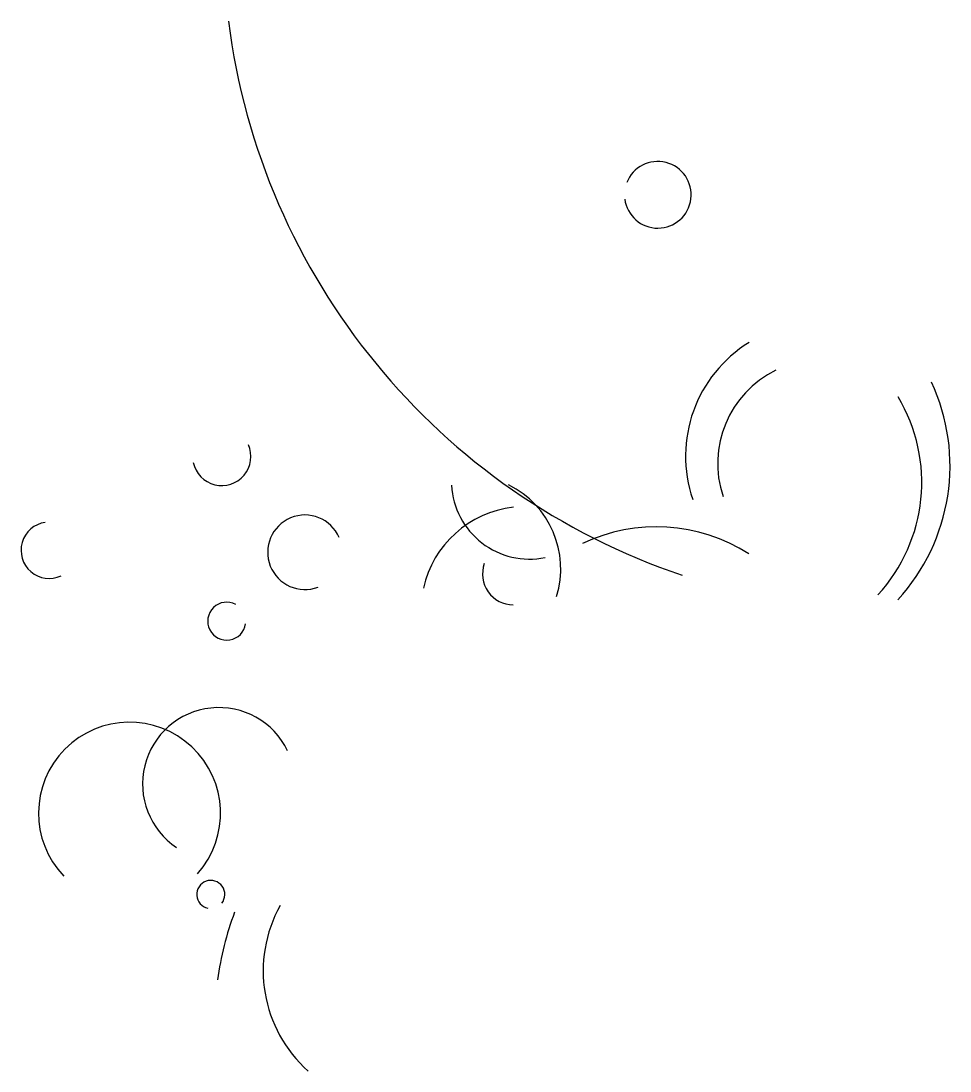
# Model space of a CAD drawing. Header units: inches. Extents: x -1876 to -522, y 1117 to 2648.
import ezdxf

# ---------------------------------------------------------------- set-up
doc = ezdxf.new("R2010")
doc.units = ezdxf.units.IN
doc.header["$MEASUREMENT"] = 0

msp = doc.modelspace()

# ---------------------------------------------------------------- linework, layer by layer
for centre, radius, start, end in [((-598.4, 2771.9), 983.3, 187.2568, 251.388), ((-947.7, 2394.4), 48.6, 187.3516, 158.6187), ((-712.8, 2013.4), 194.5, 121.5292, 198.9453), ((-709.4, 2002.7), 151.1, 115.9537, 198.5787), ((-809.7, 1999.4), 288, 317.3079, 25.0957), ((-804.6, 1975.3), 241.7, 317.2889, 31.0225), ((-1583.5, 2013.1), 42.5, 192.2359, 23.5868), ((-1134.7, 1977.5), 114.1, 183.2708, 281.4927), ((-1225.5, 1849.4), 136.2, 342.7805, 63.7834), ((-1141.2, 1788), 151.9, 96.4244, 167.4716), ((-1835, 1876.3), 41.1, 98.2537, 294.7371), ((-1462.2, 1873.4), 54.3, 23.4938, 290.7779), ((-949.7, 1660.6), 249.9, 57.414, 115.5942), ((-1158.3, 1841.7), 45, 160.4034, 269.8584), ((-1576.2, 1773), 27.7, 61.9707, 352.0618), ((-1587.7, 1535.7), 111.3, 25.8266, 236.3963), ((-1717.9, 1493), 132.7, 318.2245, 223.758), ((-1599.5, 1374.6), 20.5, 321.3255, 257.8685), ((-1141.8, 1189.8), 451.9, 159.4162, 172.3238), ((-1328.1, 1263.3), 195, 150.6969, 228.4831)]:
    msp.add_arc(centre, radius, start, end)

doc.saveas('drawing.dxf')
